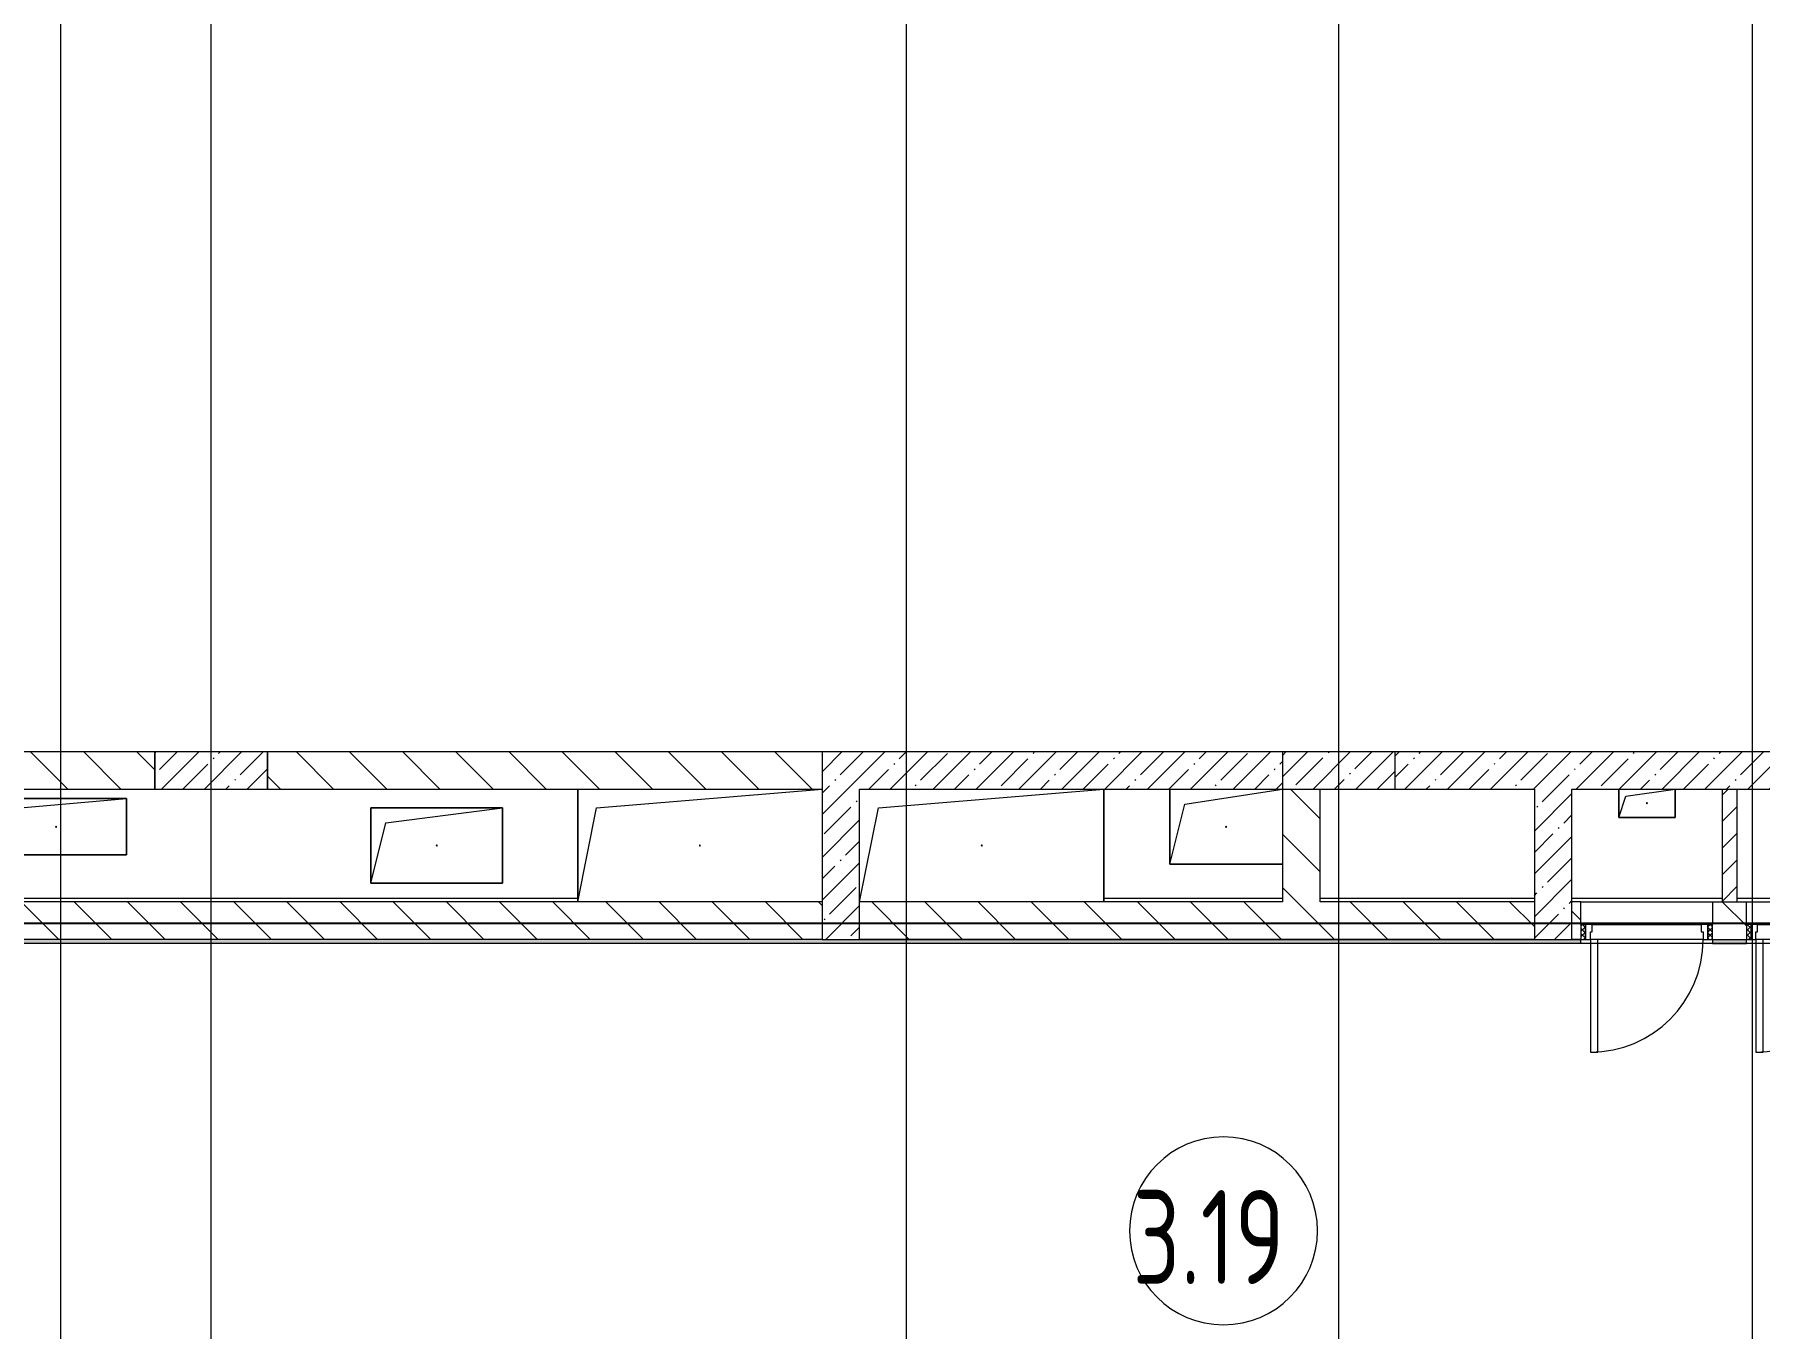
# Model space of a CAD drawing. Header units: millimetres. Extents: x -1113 to 415037, y -3642 to 354837.
# Drawn here: x 336747 to 345925, y 8830 to 15716 of the extents above; entities that cross this region are included whole.
import ezdxf

# ---------------------------------------------------------------- set-up
doc = ezdxf.new("R2010")
doc.units = ezdxf.units.MM
for name, color, linetype, lineweight in [('A-AREA-BNDY', 7, 'Continuous', 5), ('A-AREA-IDEN', 7, 'Continuous', 9), ('A-DETL-2', 7, 'Continuous', 5), ('A-DOOR-2', 7, 'Continuous', 5), ('A-DOOR-FRAM-2', 7, 'Continuous', 5), ('A-FLOR', 7, 'Continuous', 9), ('A-GENM', 7, 'Continuous', 9), ('A-WALL', 7, 'Continuous', 5), ('I-WALL', 7, 'Continuous', 5), ('S-COLS', 7, 'Continuous', 9), ('S-COLS-1', 7, 'Continuous', 5), ('Оси', 7, 'Continuous', 9)]:
    doc.layers.add(name, color=color, linetype=linetype, lineweight=lineweight)
for name, color, linetype, lineweight, true_color in [('A-DOOR-1', 7, 'Continuous', 5, 0xc0c0c0), ('A-DOOR-FRAM-1', 7, 'Continuous', 5, 0xc0c0c0), ('A-WALL-1', 9, 'Continuous', 5, 0x808080), ('A-WALL-FNSH-1', 9, 'Continuous', 5, 0x808080)]:
    doc.layers.add(name, color=color, linetype=linetype, lineweight=lineweight, true_color=true_color)
doc.styles.add('СПДС', font='ГОСТ тип А.ttf', dxfattribs={"width": 0.9})
pattern_1 = [(135, (289227.4, 1e-08), (-141.42136, -141.42136), [])]
pattern_2 = [(45, (289227.4, 1e-08), (-114.04925, 114.04925), []), (45, (289341.45, 1e-08), (-114.04925, 114.04925), [201.612, -40.322, 6.706, -33.617])]
pattern_3 = [(135, (1951.41, 164.685), (-14.14214, -14.14214), []), (225, (1951.41, 164.685), (14.14214, -14.14214), [])]
pattern_4 = [(45, (-171.384, 164.685), (-14.1421, 14.1421), []), (135, (-171.384, 164.685), (-14.1421, -14.1421), [])]

# ---------------------------------------------------------------- blocks, each defined once
blk = doc.blocks.new('BSC_Колонна _Прямоугольная - 600х600-23205375-Объем проектирования 3 этажа')
at = {"layer": 'S-COLS-1'}
h = blk.add_hatch(dxfattribs=at)
h.set_pattern_fill('FP_54', color=256, style=0, pattern_type=2)
h.set_pattern_definition([(45, (-54460, -12000), (-114.04925, 114.04925), []), (45, (-54345.95, -12000), (-114.04925, 114.04925), [201.613, -40.323, 6.706, -33.617])])
h.paths.add_polyline_path([(300, -300), (300, -100), (-300, -100), (-300, -300)])
for p, q in [((-300, -100), (-300, -300)), ((300, -300), (300, -100)), ((-300, -300), (300, -300))]:
    blk.add_line(p, q, dxfattribs=at)
blk = doc.blocks.new('110_Дверь_СКБ_1Ст - д-18 700x2100h_Технический шкаф ЭОМ и СС-V592-Объем проектирования 3 этажа')
at = {"layer": 'A-DOOR-2'}
h = blk.add_hatch(dxfattribs=at)
h.set_pattern_fill('FP_121', color=256, style=0, pattern_type=2)
h.set_pattern_definition(pattern_3)
h.paths.add_polyline_path([(362.5, 100), (337.5, 100), (337.5, 20), (362.5, 20), (362.5, 97.2)])
at = {"layer": 'A-DOOR-FRAM-2'}
h = blk.add_hatch(dxfattribs=at)
h.set_pattern_fill('FP_122', color=256, style=0, pattern_type=2)
h.set_pattern_definition(pattern_4)
h.paths.add_polyline_path([(-337.5, 100), (-337.5, 20), (-312.5, 20), (-312.5, 100)])
at = {"layer": 'A-DOOR-1'}
for p, q in [((312.5, 700), (272.5, 700)), ((272.5, 700), (272.5, 100)), ((312.5, 100), (312.5, 700)), ((272.5, 100), (312.5, 100))]:
    blk.add_line(p, q, dxfattribs=at)
blk.add_arc((312.5, 100), 600, 90, 180, dxfattribs=at)
at = {"layer": 'A-DOOR-FRAM-1'}
for p, q in [((-312.5, 100), (-337.5, 100)), ((-337.5, 100), (-337.5, 20)), ((-287.5, 100), (-312.5, 100)), ((-312.5, 100), (-312.5, 20)), ((-312.5, 20), (-312.5, 100)), ((-287.5, 60), (-287.5, 100)), ((-287.5, 100), (272.5, 100)), ((312.5, 100), (312.5, 60)), ((337.5, 100), (312.5, 100)), ((337.5, 20), (337.5, 100)), ((362.5, 100), (337.5, 100)), ((337.5, 100), (337.5, 20)), ((362.5, 20), (362.5, 100)), ((-337.5, 20), (-312.5, 20)), ((-312.5, 20), (-277.5, 20)), ((-277.5, 60), (-287.5, 60)), ((-277.5, 20), (-277.5, 60)), ((302.5, 20), (-277.5, 20)), ((312.5, 60), (302.5, 60)), ((302.5, 60), (302.5, 20)), ((302.5, 20), (337.5, 20)), ((337.5, 20), (362.5, 20))]:
    blk.add_line(p, q, dxfattribs=at)
blk = doc.blocks.new('110_Дверь_СКБ_1Ст - д-18 700x2100h_Технический шкаф ЭОМ и СС-V593-Объем проектирования 3 этажа')
at = {"layer": 'A-DOOR-2'}
h = blk.add_hatch(dxfattribs=at)
h.set_pattern_fill('FP_121', color=256, style=0, pattern_type=2)
h.set_pattern_definition(pattern_3)
h.paths.add_polyline_path([(362.5, 100), (337.5, 100), (337.5, 20), (362.5, 20), (362.5, 46.1)])
at = {"layer": 'A-DOOR-FRAM-2'}
h = blk.add_hatch(dxfattribs=at)
h.set_pattern_fill('FP_122', color=256, style=0, pattern_type=2)
h.set_pattern_definition(pattern_4)
h.paths.add_polyline_path([(-337.5, 100), (-337.5, 20), (-312.5, 20), (-312.5, 100)])
at = {"layer": 'A-DOOR-1'}
for p, q in [((312.5, 700), (272.5, 700)), ((272.5, 700), (272.5, 100)), ((312.5, 100), (312.5, 700)), ((272.5, 100), (312.5, 100))]:
    blk.add_line(p, q, dxfattribs=at)
blk.add_arc((312.5, 100), 600, 90, 180, dxfattribs=at)
at = {"layer": 'A-DOOR-FRAM-1'}
for p, q in [((-312.5, 100), (-337.5, 100)), ((-337.5, 100), (-337.5, 20)), ((-287.5, 100), (-312.5, 100)), ((-312.5, 100), (-312.5, 20)), ((-312.5, 20), (-312.5, 100)), ((-287.5, 60), (-287.5, 100)), ((-287.5, 100), (272.5, 100)), ((312.5, 100), (312.5, 60)), ((337.5, 100), (312.5, 100)), ((337.5, 20), (337.5, 100)), ((362.5, 100), (337.5, 100)), ((337.5, 100), (337.5, 20)), ((362.5, 20), (362.5, 100)), ((-337.5, 20), (-312.5, 20)), ((-312.5, 20), (-277.5, 20)), ((-277.5, 60), (-287.5, 60)), ((-277.5, 20), (-277.5, 60)), ((302.5, 20), (-277.5, 20)), ((312.5, 60), (302.5, 60)), ((302.5, 60), (302.5, 20)), ((302.5, 20), (337.5, 20)), ((337.5, 20), (362.5, 20))]:
    blk.add_line(p, q, dxfattribs=at)
blk = doc.blocks.new('GM_Отверстие прямоугольное _в плите_ - Отверстие-21620300-Объем проектирования 3 этажа')
at = {"layer": 'A-GENM'}
for p, q in [((-150, -75), (-150, 75)), ((-150, 75), (-150, -75)), ((-150, -75), (-112.5, 37.5)), ((-112.5, 37.5), (150, 75)), ((150, 75), (150, -75)), ((150, -75), (150, 75)), ((150, -75), (-150, -75)), ((-150, -75), (150, -75))]:
    blk.add_line(p, q, dxfattribs=at)
for start, end in [(360, 180), (180, 360)]:
    blk.add_arc((0, 0), 2.5, start, end, dxfattribs=at)
blk = doc.blocks.new('GM_Отверстие прямоугольное _в плите_ - Отверстие-21606279-Объем проектирования 3 этажа')
at = {"layer": 'A-GENM'}
for p, q in [((-375, -150), (-375, 150)), ((-375, 150), (375, 150)), ((375, 150), (-375, 150)), ((-375, 150), (-375, -150)), ((-315, 90), (375, 150)), ((375, 150), (375, -150)), ((375, -150), (375, 150)), ((-375, -150), (-315, 90)), ((375, -150), (-375, -150)), ((-375, -150), (375, -150))]:
    blk.add_line(p, q, dxfattribs=at)
for start, end in [(360, 180), (180, 360)]:
    blk.add_arc((0, 0), 2.5, start, end, dxfattribs=at)
blk = doc.blocks.new('GM_Отверстие прямоугольное _в плите_ - Отверстие-21955552-Объем проектирования 3 этажа')
at = {"layer": 'A-GENM'}
for p, q in [((-350, -200), (-350, 200)), ((-350, 200), (350, 200)), ((350, 200), (-350, 200)), ((-350, 200), (-350, -200)), ((-270, 120), (350, 200)), ((350, 200), (350, -200)), ((350, -200), (350, 200)), ((-350, -200), (-270, 120)), ((350, -200), (-350, -200)), ((-350, -200), (350, -200))]:
    blk.add_line(p, q, dxfattribs=at)
for start, end in [(360, 180), (180, 360)]:
    blk.add_arc((0, 0), 2.5, start, end, dxfattribs=at)
blk = doc.blocks.new('GM_Отверстие прямоугольное _в плите_ - Отверстие-21989797-Объем проектирования 3 этажа')
at = {"layer": 'A-GENM'}
for p, q in [((-650, -300), (-650, 300)), ((-650, 300), (-650, -300)), ((-550, 200), (650, 300)), ((-650, -300), (-550, 200))]:
    blk.add_line(p, q, dxfattribs=at)
for start, end in [(360, 180), (180, 360)]:
    blk.add_arc((0, 0), 2.5, start, end, dxfattribs=at)
blk = doc.blocks.new('GM_Отверстие прямоугольное _в плите_ - Отверстие-21989889-Объем проектирования 3 этажа')
at = {"layer": 'A-GENM'}
for p, q in [((-550, 200), (650, 300)), ((650, 300), (650, -300)), ((650, -300), (650, 300)), ((-650, -300), (-550, 200))]:
    blk.add_line(p, q, dxfattribs=at)
for start, end in [(360, 180), (180, 360)]:
    blk.add_arc((0, 0), 2.5, start, end, dxfattribs=at)
blk = doc.blocks.new('GM_Отверстие прямоугольное _в плите_ - Отверстие-V611-Объем проектирования 3 этажа')
at = {"layer": 'A-GENM'}
for p, q in [((-300, -200), (-300, 200)), ((-300, 200), (-300, -200)), ((-220, 120), (300, 200)), ((-300, -200), (-220, 120)), ((300, -200), (-300, -200)), ((-300, -200), (300, -200))]:
    blk.add_line(p, q, dxfattribs=at)
for start, end in [(360, 180), (180, 360)]:
    blk.add_arc((0, 0), 2.5, start, end, dxfattribs=at)
blk = doc.blocks.new('Марка_Помещения - Номер-25198446-Объем проектирования 3 этажа')
at = {"layer": 'A-AREA-IDEN'}
for start, end in [(360, 180), (180, 360)]:
    blk.add_arc((0, 0), 2.5, start, end, dxfattribs=at)

msp = doc.modelspace()

# ---------------------------------------------------------------- hatches: boundary and pattern name
at = {"layer": 'I-WALL'}
h = msp.add_hatch(dxfattribs=at)
h.set_pattern_fill('FP_23', color=256, style=0, pattern_type=2)
h.set_pattern_definition(pattern_1)
h.paths.add_polyline_path([(340937.4, 11700), (340937.4, 11900), (337987.4, 11900), (337987.4, 11700), (339637.4, 11700)])
h.paths.add_polyline_path([(336767.4, 11700), (337387.4, 11700), (337387.4, 11900), (332007.4, 11900), (332007.4, 11700), (332368.8, 11700)])
h = msp.add_hatch(dxfattribs=at)
h.set_pattern_fill('FP_1', color=256, style=0, pattern_type=2)
h.set_pattern_definition(pattern_2)
h.paths.add_polyline_path([(341137.4, 11700), (343387.4, 11700), (343387.4, 11900), (340937.4, 11900), (340937.4, 11700), (341071, 11700)])
h = msp.add_hatch(dxfattribs=at)
h.set_pattern_fill('FP_1', color=256, style=0, pattern_type=2)
h.set_pattern_definition(pattern_2)
h.paths.add_polyline_path([(355387.4, 11700), (355387.4, 11900), (349987.4, 11900), (349987.4, 11700), (355212.1, 11700)])
h.paths.add_polyline_path([(344927.4, 11700), (349387.4, 11700), (349387.4, 11900), (343987.4, 11900), (343987.4, 11700), (344727.4, 11700)])
h = msp.add_hatch(dxfattribs=at)
h.set_pattern_fill('FP_1', color=256, style=0, pattern_type=2)
h.set_pattern_definition(pattern_2)
h.paths.add_polyline_path([(341137.4, 10900), (341137.4, 11700), (340937.4, 11700), (340937.4, 10900), (341071, 10900)])
h = msp.add_hatch(dxfattribs=at)
h.set_pattern_fill('FP_23', color=256, style=0, pattern_type=2)
h.set_pattern_definition(pattern_1)
h.paths.add_polyline_path([(343387.4, 11100), (343587.4, 11100), (343587.4, 11700), (343387.4, 11700), (343387.4, 11135.1)])
h = msp.add_hatch(dxfattribs=at)
h.set_pattern_fill('FP_1', color=256, style=0, pattern_type=2)
h.set_pattern_definition(pattern_2)
h.paths.add_polyline_path([(344927.4, 10900), (344927.4, 11700), (344727.4, 11700), (344727.4, 10900)])
h = msp.add_hatch(dxfattribs=at)
h.set_pattern_fill('FP_22', color=256, style=0, pattern_type=2)
h.set_pattern_definition([(45, (289227.4, 1e-08), (-70.71068, 70.71068), [])])
h.paths.add_polyline_path([(345726.6, 11100), (345806.6, 11100), (345806.6, 11700), (345726.6, 11700), (345726.6, 11104.6)])
h = msp.add_hatch(dxfattribs=at)
h.set_pattern_fill('FP_23', color=256, style=0, pattern_type=2)
h.set_pattern_definition(pattern_1)
h.paths.add_polyline_path([(333987.4, 10900), (340937.4, 10900), (340937.4, 11100), (333987.4, 11100)])
h.paths.add_polyline_path([(349787.4, 10900), (350387.4, 10900), (350387.4, 11100), (348567.4, 11100), (348567.4, 10900), (349773.2, 10900)])
h.paths.add_polyline_path([(345675.2, 10900), (345855.2, 10900), (345855.2, 11100), (345675.2, 11100), (345675.2, 10943.5)])
h.paths.add_polyline_path([(344334.3, 10900), (344727.4, 10900), (344727.4, 11100), (341137.4, 11100), (341137.4, 10900), (343987.4, 10900)])
h.paths.add_polyline_path([(344927.4, 10900), (344975.2, 10900), (344975.2, 11100), (344927.4, 11100)])
h.paths.add_polyline_path([(346735.2, 10900), (346735.2, 11100), (346555.2, 11100), (346555.2, 10900)])
h.paths.add_polyline_path([(348367.4, 10900), (348367.4, 11100), (348315.2, 11100), (348315.2, 10900)])
h.paths.add_polyline_path([(347566.6, 10900), (347615.2, 10900), (347615.2, 11100), (347435.2, 11100), (347435.2, 10900), (347486.6, 10900)])
h = msp.add_hatch(dxfattribs=at)
h.set_pattern_fill('FP_191', color=256, style=0, pattern_type=2)
h.set_pattern_definition([(0, (289227.4, 1e-08), (243.84, 60.96), [20.117, -162.763, 20.117, -162.763, -975.36]), (0, (289227.4, 1e-08), (243.84, 60.96), [-365.76, 20.117, -345.643, 20.117, -162.763, -426.72]), (0, (289227.4, 1e-08), (243.84, 60.96), [-914.4, 20.117, -101.803, 20.117, -284.683]), (120, (289318.84, 30.48), (-174.71291, 180.691634), [20.117, -162.763, 20.117, -162.763, -975.36]), (120, (289318.84, 30.48), (-174.71291, 180.691634), [-365.76, 20.117, -345.643, 20.117, -162.763, -426.72]), (120, (289318.84, 30.48), (-174.71291, 180.691634), [-914.4, 20.117, -101.803, 20.117, -284.683]), (240, (289349.32, 152.4), (-69.12709, -241.651634), [20.117, -162.763, 20.117, -162.763, -975.36]), (240, (289349.32, 152.4), (-69.12709, -241.651634), [-365.76, 20.117, -345.643, 20.117, -162.763, -426.72]), (240, (289349.32, 152.4), (-69.12709, -241.651634), [-914.4, 20.117, -101.803, 20.117, -284.683])])
h.paths.add_polyline_path([(349787.4, 10880), (350587.4, 10880), (350587.4, 10900), (348315.2, 10900), (348315.2, 10880), (349773.2, 10880)])
h.paths.add_polyline_path([(347597.6, 10880), (347615.2, 10880), (347615.2, 10900), (347435.2, 10900), (347435.2, 10880), (347566.6, 10880)])
h.paths.add_polyline_path([(331607.4, 10880), (344975.2, 10880), (344975.2, 10900), (331607.4, 10900)])
h.paths.add_polyline_path([(345675.2, 10880), (345855.2, 10880), (345855.2, 10900), (345675.2, 10900)])
h.paths.add_polyline_path([(346735.2, 10880), (346735.2, 10900), (346555.2, 10900), (346555.2, 10880), (346686.6, 10880)])
at = {"layer": 'S-COLS-1'}
h = msp.add_hatch(dxfattribs=at)
h.set_pattern_fill('FP_1', color=256, style=0, pattern_type=2)
h.set_pattern_definition(pattern_2)
h.paths.add_polyline_path([(337987.4, 11700), (337987.4, 11900), (337387.4, 11900), (337387.4, 11700), (337396.3, 11700)])

# ---------------------------------------------------------------- linework, layer by layer
msp.add_lwpolyline([(351166.4, 10987.6), (364707.4, 10987.6), (364707.4, 7900), (327767.4, 7900), (327767.4, 10987.6), (350608.4, 10987.6)])
at = {"layer": 'A-AREA-BNDY', "flags": 128}
msp.add_lwpolyline([(350608.4, 10879), (331628.4, 10879), (331628.4, 10209), (327967.4, 10209), (327967.4, 7921), (337587.4, 7921), (337587.4, 7885), (340087.4, 7885), (340087.4, 7921), (354507.4, 7921)], dxfattribs=at)
at = {"layer": 'A-DETL-2'}
msp.add_line((332007.4, 11900), (355387.4, 11900), dxfattribs=at)
at = {"layer": 'A-FLOR'}
for p, q in [((333987.4, 11120), (339637.4, 11120)), ((342437.4, 11120), (343387.4, 11120)), ((343587.4, 11120), (344727.4, 11120)), ((344927.4, 11100), (344927.4, 11120)), ((344927.4, 11120), (345726.6, 11120)), ((345806.6, 11120), (346606.6, 11120)), ((331627.4, 10880), (345025.2, 10880)), ((340937.4, 10900), (333987.4, 10900)), ((344727.4, 10900), (341137.4, 10900)), ((345065.2, 10880), (345905.2, 10880))]:
    msp.add_line(p, q, dxfattribs=at)
at = {"layer": 'A-WALL'}
for p, q in [((337387.4, 11700), (337387.4, 11900)), ((337987.4, 11900), (337987.4, 11700)), ((340937.4, 11900), (340937.4, 11700)), ((345675.2, 11100), (345855.2, 11100)), ((340937.4, 10900), (344975.2, 10900)), ((344975.2, 10900), (344927.4, 10900)), ((345675.2, 10900), (345855.2, 10900))]:
    msp.add_line(p, q, dxfattribs=at)
at = {"layer": 'A-WALL-1'}
for p, q in [((332007.4, 11700), (337387.4, 11700)), ((337987.4, 11700), (340937.4, 11700)), ((340937.4, 11700), (340937.4, 10900)), ((341137.4, 10900), (341137.4, 11700)), ((341137.4, 11700), (343387.4, 11700)), ((343387.4, 11700), (343387.4, 11100)), ((343587.4, 11100), (343587.4, 11700)), ((343987.4, 11700), (344727.4, 11700)), ((344727.4, 11700), (344727.4, 10900)), ((344927.4, 10900), (344927.4, 11700)), ((344927.4, 11700), (348367.4, 11700)), ((345726.6, 11700), (345726.6, 11100)), ((345806.6, 11100), (345806.6, 11700)), ((340937.4, 11100), (333987.4, 11100)), ((343387.4, 11100), (341137.4, 11100)), ((344727.4, 11100), (343587.4, 11100)), ((344975.2, 11100), (344927.4, 11100)), ((344975.2, 10980), (344975.2, 11100)), ((345675.2, 11100), (345675.2, 10980)), ((345855.2, 10980), (345855.2, 11100)), ((344975.2, 10880), (344975.2, 10900)), ((345675.2, 10900), (345675.2, 10880)), ((345855.2, 10880), (345855.2, 10900))]:
    msp.add_line(p, q, dxfattribs=at)
at = {"layer": 'A-WALL-FNSH-1'}
for p, q in [((344975.2, 10879), (331627.4, 10879)), ((344975.2, 10879), (344975.2, 10880)), ((345675.2, 10880), (345675.2, 10879)), ((345675.2, 10879), (345855.2, 10879)), ((345855.2, 10879), (345855.2, 10880))]:
    msp.add_line(p, q, dxfattribs=at)
at = {"layer": 'I-WALL'}
for p, q in [((344975.2, 11100), (345675.2, 11100)), ((345855.2, 11100), (346555.2, 11100)), ((345025.2, 10879), (344975.2, 10879)), ((345675.2, 10879), (345065.2, 10879)), ((345905.2, 10879), (345855.2, 10879))]:
    msp.add_line(p, q, dxfattribs=at)
at = {"layer": 'S-COLS'}
for p, q in [((337387.4, 11900), (337387.4, 11700)), ((337987.4, 11700), (337987.4, 11900))]:
    msp.add_line(p, q, dxfattribs=at)
at = {"layer": 'S-COLS-1'}
msp.add_line((337387.4, 11700), (337987.4, 11700), dxfattribs=at)
at = {"layer": 'Оси'}
for points in [[(336887.4, -1906.3), (336887.4, 3093.7), (336887.4, 22398.1), (336887.4, 27398.1)], [(338277.3, -1906.3), (338277.3, -1316.3), (337687.4, -636.3), (337687.4, 4363.7), (337687.4, 22398.1), (337687.4, 27398.1)], [(341387.4, -1906.3), (341387.4, 3093.7), (341387.4, 22398.1), (341387.4, 27398.1)], [(343687.4, -1906.3), (343687.4, 3093.7), (343687.4, 22398.1), (343687.4, 27398.1)], [(345887.4, -1906.3), (345887.4, 3093.7), (345887.4, 22398.1), (345887.4, 27398.1)]]:
    msp.add_lwpolyline(points, dxfattribs=at)

# ---------------------------------------------------------------- block references
at = {"layer": 'A-AREA-IDEN', "xscale": 199.9999999999999, "yscale": 199.9999999999999, "zscale": 199.9999999999999}
msp.add_blockref('Марка_Помещения - Номер-25198446-Объем проектирования 3 этажа', (343073.5, 9349.3), dxfattribs=at)
at = {"layer": 'A-DOOR-1', "rotation": 180}
for name, p in [('110_Дверь_СКБ_1Ст - д-18 700x2100h_Технический шкаф ЭОМ и СС-V592-Объем проектирования 3 этажа', (345337.7, 11000)), ('110_Дверь_СКБ_1Ст - д-18 700x2100h_Технический шкаф ЭОМ и СС-V593-Объем проектирования 3 этажа', (346217.7, 11000))]:
    msp.add_blockref(name, p, dxfattribs=at)
at = {"layer": 'A-GENM'}
for name, p in [('GM_Отверстие прямоугольное _в плите_ - Отверстие-21989797-Объем проектирования 3 этажа', (340287.4, 11400)), ('GM_Отверстие прямоугольное _в плите_ - Отверстие-21989889-Объем проектирования 3 этажа', (341787.4, 11400)), ('GM_Отверстие прямоугольное _в плите_ - Отверстие-V611-Объем проектирования 3 этажа', (343087.4, 11500)), ('GM_Отверстие прямоугольное _в плите_ - Отверстие-21620300-Объем проектирования 3 этажа', (345326.6, 11625)), ('GM_Отверстие прямоугольное _в плите_ - Отверстие-21606279-Объем проектирования 3 этажа', (336862.4, 11500)), ('GM_Отверстие прямоугольное _в плите_ - Отверстие-21955552-Объем проектирования 3 этажа', (338887.4, 11400))]:
    msp.add_blockref(name, p, dxfattribs=at)
at = {"layer": 'S-COLS'}
msp.add_blockref('BSC_Колонна _Прямоугольная - 600х600-23205375-Объем проектирования 3 этажа', (343687.4, 12000), dxfattribs=at)

# ---------------------------------------------------------------- texts
at = {"layer": 'A-AREA-IDEN', "insert": (342589.7, 9566.4), "char_height": 500, "width": 1212.151, "attachment_point": 1, "style": 'СПДС'}
msp.add_mtext('3.19', dxfattribs=at)

doc.saveas('drawing.dxf')
